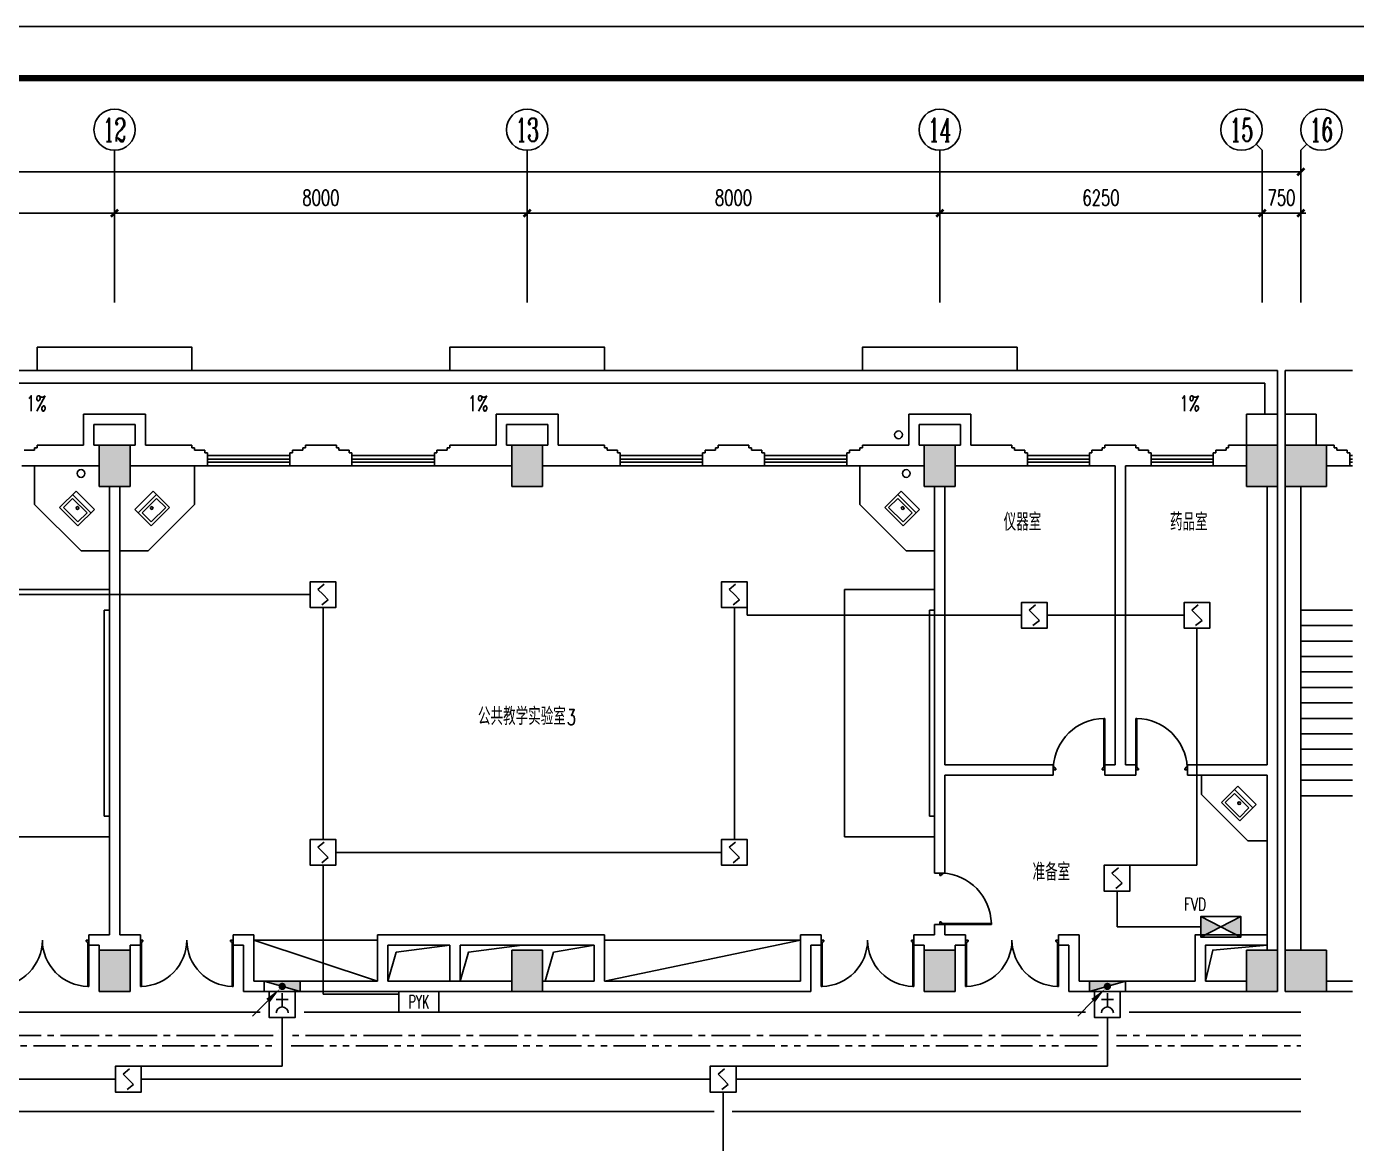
# Model space of a CAD drawing. Extents: x 190999 to 918899, y -200814 to 215286.
# Drawn here: x 259106 to 284890, y -33978 to -12314 of the extents above; entities that cross this region are included whole.
import ezdxf
from ezdxf.enums import TextEntityAlignment as Align

# ---------------------------------------------------------------- set-up
doc = ezdxf.new("R2010")
doc.units = 0
doc.header["$LTSCALE"] = 1000
doc.header["$MEASUREMENT"] = 0
doc.linetypes.add('CENTER2', pattern=[1.125, 0.75, -0.125, 0.125, -0.125])
doc.linetypes.add('PHANTOM2', pattern=[1.25, 0.625, -0.125, 0.125, -0.125, 0.125, -0.125])
doc.layers.get('Defpoints').update_dxf_attribs({"color": 1})
for name, color, linetype in [('00-EQUIP', 3, 'Continuous'), ('00-LWIRE', 4, 'Continuous'), ('00-WIRE-4', 6, 'Continuous'), ('A-墙线', 2, 'Continuous'), ('A-外包装修', 250, 'Continuous'), ('A-外窗', 145, 'Continuous'), ('A-家具', 250, 'Continuous'), ('A-门', 167, 'Continuous'), ('AXIS', 3, 'Continuous'), ('AXIS_TEXT', 7, 'Continuous'), ('COLUMN', 2, 'Continuous'), ('EQUIP_消火栓', 1, 'Continuous'), ('PUB_HATCH', 250, 'Continuous'), ('PUB_TEXT', 7, 'Continuous'), ('STAIR', 5, 'Continuous'), ('WIRE-4', 6, 'Continuous'), ('图框', 189, 'Continuous'), ('屋面排水', 4, 'Continuous'), ('房间名称', 7, 'Continuous'), ('暖通-风-说明', 3, 'Continuous'), ('洞口线', 165, 'Continuous'), ('雨水管', 151, 'Continuous'), ('雨水管口', 6, 'Continuous')]:
    doc.layers.add(name, color=color, linetype=linetype)
doc.styles.add('_COMPLEX', font='COMPLEX.shx', dxfattribs={"width": 0.5})
doc.styles.add('_TCH_AXIS', font='COMPLEX', dxfattribs={"bigfont": 'GBCBIG'})
doc.styles.add('_TCH_DIM', font='SIMPLEX', dxfattribs={"bigfont": 'GBCBIG'})
doc.styles.add('COMPLEX', font='COMPLEX')
doc.styles.add('DIM_FONT', font='SIMPLEX', dxfattribs={"width": 0.7, "bigfont": 'GBCBIG'})
doc.styles.add('HZ-ZGBZ', font='romanc.shx', dxfattribs={"width": 0.65})
doc.styles.get("Standard").update_dxf_attribs({"font": 'simhei.ttf'})
doc.styles.add('XXK', font='romans.shx', dxfattribs={"width": 0.75, "bigfont": 'hzf.shx'})
doc.styles.add('zz-1', font='arial.ttf', dxfattribs={"width": 0.8})
doc.linetypes.add('4INE', pattern='A,1,-0.15,["4",XXK,S=0.3,R=0,X=-0.1,Y=-0.1],-0.25', length=1.4)
doc.linetypes.add('BIG-DLINE', pattern='A,1,-0.15,["D",XXK,S=0.2,R=0,X=-0.1,Y=-0.09],-0.2', length=1.35)
doc.dimstyles.new('DIMN', dxfattribs={"dimtxt": 300, "dimasz": 100, "dimexe": 250, "dimexo": 300, "dimgap": 150, "dimtad": 1, "dimdec": 0, "dimzin": 0, "dimdsep": 46, "dimtxsty": 'DIM_FONT', "dimblk": 'ARCHTICK', "dimcen": 0.09, "dimclrt": 7, "dimazin": 2, "dimtfac": 1, "dimtdec": 0, "dimtix": 1, "dimtmove": 2, "dimatfit": 3, "dimfxl": 0, "dimtolj": 1, "dimtzin": 0, "dimarcsym": 0})

# ---------------------------------------------------------------- blocks, each defined once
blk = doc.blocks.new('TJAD_TK_A0')
at = {"layer": '图框'}
blk.add_line((2162, 399.3), (973, 399.3), dxfattribs=at)
at = {"layer": '图框', "const_width": 1.2}
blk.add_lwpolyline([(2152, -431.7), (2152, 389.3), (998, 389.3), (998, -431.7)], close=True, dxfattribs=at)
blk = doc.blocks.new('m1000')
at = {"layer": 'A-墙线'}
for p, q in [((0, 0), (0, 200)), ((1000, 0), (1000, 200))]:
    blk.add_line(p, q, dxfattribs=at)
at = {"layer": 'A-门'}
for p, q in [((0, 1100), (0, 100)), ((0, 1100), (20, 1100)), ((20, 1100), (20, 150)), ((0, 150), (30, 150)), ((0, 100), (50, 100)), ((30, 150), (30, 130)), ((30, 130), (50, 130)), ((50, 130), (50, 100)), ((950, 130), (950, 100)), ((970, 130), (950, 130)), ((1000, 100), (950, 100)), ((970, 150), (970, 130)), ((1000, 150), (970, 150)), ((1000, 150), (1000, 100))]:
    blk.add_line(p, q, dxfattribs=at)
blk.add_arc((0, 100), 1000, 2.866, 88.854, dxfattribs=at)
blk = doc.blocks.new('m1800')
at = {"layer": 'A-墙线'}
for p, q in [((-900, -100), (-900, 100)), ((900, -100), (900, 100))]:
    blk.add_line(p, q, dxfattribs=at)
at = {"layer": 'A-门'}
for p, q in [((-900, 900), (-900, 0)), ((-900, 900), (-880, 900)), ((-880, 900), (-880, 50)), ((880, 900), (880, 50)), ((900, 900), (880, 900)), ((900, 900), (900, 0)), ((-900, 50), (-870, 50)), ((-900, 0), (-850, 0)), ((-870, 50), (-870, 30)), ((-870, 30), (-850, 30)), ((-850, 30), (-850, 0)), ((850, 30), (850, 0)), ((870, 30), (850, 30)), ((900, 0), (850, 0)), ((870, 50), (870, 30)), ((900, 50), (870, 50))]:
    blk.add_line(p, q, dxfattribs=at)
for centre, start, end in [((-900, 0), 0, 88.7267), ((900, 0), 91.2733, 180)]:
    blk.add_arc(centre, 900, start, end, dxfattribs=at)
blk = doc.blocks.new('$TwtSys$00000434')
for p, q in [((-0.5, 0.5), (-0.5, -0.5)), ((-0.5, -0.5), (0.5, 0.5)), ((0.5, 0.5), (-0.5, 0.5)), ((0.5, -0.5), (0.5, 0.5)), ((-0.5, -0.5), (0.5, -0.5))]:
    blk.add_line(p, q)
blk.add_solid([(0.5, -0.5), (0.5, 0.5), (-0.5, -0.5)])
blk = doc.blocks.new('_ArchTick')
at = {"const_width": 0.5}
blk.add_lwpolyline([(-0.7, -0.7), (0.7, 0.7)], dxfattribs=at)
blk = doc.blocks.new('*D1360')
at = {"layer": 'AXIS', "color": 0, "lineweight": -2}
for p, q in [((252812, -17333), (252812, -15683)), ((260812, -17333), (260812, -15683)), ((252812, -15933), (260812, -15933))]:
    blk.add_line(p, q, dxfattribs=at)
at = {"layer": 'Defpoints', "color": 0}
for p in [(260812, -15933), (252812, -17633), (260812, -17633)]:
    blk.add_point(p, dxfattribs=at)
at = {"layer": 'AXIS', "color": 0, "lineweight": -2, "xscale": 100, "yscale": 100, "zscale": 100, "rotation": 180}
blk.add_blockref('_ArchTick', (252812, -15933), dxfattribs=at)
at = {"layer": 'AXIS', "color": 0, "lineweight": -2, "xscale": 100, "yscale": 100, "zscale": 100}
blk.add_blockref('_ArchTick', (260812, -15933), dxfattribs=at)
at = {"layer": 'AXIS', "color": 7, "insert": (256812, -15633), "char_height": 300, "attachment_point": 5, "style": 'DIM_FONT'}
blk.add_mtext('\\A1;8000', dxfattribs=at)
blk = doc.blocks.new('*D1361')
at = {"layer": 'AXIS', "color": 0, "lineweight": -2}
for p, q in [((260812, -17333), (260812, -15683)), ((268812, -17333), (268812, -15683)), ((260812, -15933), (268812, -15933))]:
    blk.add_line(p, q, dxfattribs=at)
at = {"layer": 'Defpoints', "color": 0}
for p in [(268812, -15933), (260812, -17633), (268812, -17633)]:
    blk.add_point(p, dxfattribs=at)
at = {"layer": 'AXIS', "color": 0, "lineweight": -2, "xscale": 100, "yscale": 100, "zscale": 100, "rotation": 180}
blk.add_blockref('_ArchTick', (260812, -15933), dxfattribs=at)
at = {"layer": 'AXIS', "color": 0, "lineweight": -2, "xscale": 100, "yscale": 100, "zscale": 100}
blk.add_blockref('_ArchTick', (268812, -15933), dxfattribs=at)
at = {"layer": 'AXIS', "color": 7, "insert": (264812, -15633), "char_height": 300, "attachment_point": 5, "style": 'DIM_FONT'}
blk.add_mtext('\\A1;8000', dxfattribs=at)
blk = doc.blocks.new('*D1362')
at = {"layer": 'AXIS', "color": 0, "lineweight": -2}
for p, q in [((268812, -17333), (268812, -15683)), ((276812, -17333), (276812, -15683)), ((268812, -15933), (276812, -15933))]:
    blk.add_line(p, q, dxfattribs=at)
at = {"layer": 'Defpoints', "color": 0}
for p in [(276812, -15933), (268812, -17633), (276812, -17633)]:
    blk.add_point(p, dxfattribs=at)
at = {"layer": 'AXIS', "color": 0, "lineweight": -2, "xscale": 100, "yscale": 100, "zscale": 100, "rotation": 180}
blk.add_blockref('_ArchTick', (268812, -15933), dxfattribs=at)
at = {"layer": 'AXIS', "color": 0, "lineweight": -2, "xscale": 100, "yscale": 100, "zscale": 100}
blk.add_blockref('_ArchTick', (276812, -15933), dxfattribs=at)
at = {"layer": 'AXIS', "color": 7, "insert": (272812, -15633), "char_height": 300, "attachment_point": 5, "style": 'DIM_FONT'}
blk.add_mtext('\\A1;8000', dxfattribs=at)
blk = doc.blocks.new('*D1363')
at = {"layer": 'AXIS', "color": 0, "lineweight": -2}
for p, q in [((276812, -17333), (276812, -15683)), ((283062, -17333), (283062, -15683)), ((276812, -15933), (283062, -15933))]:
    blk.add_line(p, q, dxfattribs=at)
at = {"layer": 'Defpoints', "color": 0}
for p in [(283062, -15933), (276812, -17633), (283062, -17633)]:
    blk.add_point(p, dxfattribs=at)
at = {"layer": 'AXIS', "color": 0, "lineweight": -2, "xscale": 100, "yscale": 100, "zscale": 100, "rotation": 180}
blk.add_blockref('_ArchTick', (276812, -15933), dxfattribs=at)
at = {"layer": 'AXIS', "color": 0, "lineweight": -2, "xscale": 100, "yscale": 100, "zscale": 100}
blk.add_blockref('_ArchTick', (283062, -15933), dxfattribs=at)
at = {"layer": 'AXIS', "color": 7, "insert": (279937, -15633), "char_height": 300, "attachment_point": 5, "style": 'DIM_FONT'}
blk.add_mtext('\\A1;6250', dxfattribs=at)
blk = doc.blocks.new('*D1364')
at = {"layer": 'AXIS', "color": 0, "lineweight": -2}
for p, q in [((283062, -17333), (283062, -15683)), ((283812, -17333), (283812, -15683)), ((283062, -15933), (282962, -15933)), ((283062, -15933), (283812, -15933)), ((283812, -15933), (283912, -15933))]:
    blk.add_line(p, q, dxfattribs=at)
at = {"layer": 'Defpoints', "color": 0}
for p in [(283812, -15933), (283062, -17633), (283812, -17633)]:
    blk.add_point(p, dxfattribs=at)
at = {"layer": 'AXIS', "color": 0, "lineweight": -2, "xscale": 100, "yscale": 100, "zscale": 100}
blk.add_blockref('_ArchTick', (283062, -15933), dxfattribs=at)
at = {"layer": 'AXIS', "color": 0, "lineweight": -2, "xscale": 100, "yscale": 100, "zscale": 100, "rotation": 180}
blk.add_blockref('_ArchTick', (283812, -15933), dxfattribs=at)
at = {"layer": 'AXIS', "color": 7, "insert": (283437, -15633), "char_height": 300, "attachment_point": 5, "style": 'DIM_FONT'}
blk.add_mtext('\\A1;750', dxfattribs=at)
blk = doc.blocks.new('*D1365')
at = {"layer": 'AXIS', "color": 0, "lineweight": -2}
for p, q in [((210512, -17333), (210512, -14883)), ((283812, -17333), (283812, -14883)), ((210512, -15133), (283812, -15133))]:
    blk.add_line(p, q, dxfattribs=at)
at = {"layer": 'Defpoints', "color": 0}
for p in [(283812, -15133), (210512, -17633), (283812, -17633)]:
    blk.add_point(p, dxfattribs=at)
at = {"layer": 'AXIS', "color": 0, "lineweight": -2, "xscale": 100, "yscale": 100, "zscale": 100, "rotation": 180}
blk.add_blockref('_ArchTick', (210512, -15133), dxfattribs=at)
at = {"layer": 'AXIS', "color": 0, "lineweight": -2, "xscale": 100, "yscale": 100, "zscale": 100}
blk.add_blockref('_ArchTick', (283812, -15133), dxfattribs=at)
at = {"layer": 'AXIS', "color": 7, "insert": (247162, -14833), "char_height": 300, "attachment_point": 5, "style": 'DIM_FONT'}
blk.add_mtext('\\A1;73300', dxfattribs=at)
blk = doc.blocks.new('_AXISO')
blk.add_circle((0, 0), 0.5)
at = {"layer": 'AXIS_TEXT', "style": 'COMPLEX', "width": 1.041667}
blk.add_attdef('A', text='', height=0.56, dxfattribs=at).set_placement((-0.25, -0.28), (0.25, -0.28), align=Align.FIT)
blk = doc.blocks.new('$plan$00001609')
at = {"linetype": 'Continuous'}
for p, q in [((0, -251), (0, 251)), ((0, 251), (450, 251)), ((93, -251), (93, 251)), ((146, -199), (146, 199)), ((146, 199), (397, 199)), ((397, 199), (397, -199)), ((450, 251), (450, -251)), ((0, -251), (450, -251)), ((146, -199), (397, -199))]:
    blk.add_line(p, q, dxfattribs=at)
blk.add_line((238, 2), (238, 0))
blk.add_arc((212, 0), 26, 4.716, 0, dxfattribs=at)
at = {"style": 'zz-1'}
for tag in ['YSIZE', 'XSIZE']:
    blk.add_attdef(tag, (0, 0), '', height=0.5, dxfattribs=at)
blk = doc.blocks.new('_LINKPT1')
at = {"color": 0}
blk.add_line((0, 0), (0, 0), dxfattribs=at)
blk = doc.blocks.new('J62IR8YJ')
for p, q in [((-0.5, 1), (0.5, 1)), ((-0.5, 0), (-0.5, 1)), ((0, 0.598), (0, 0.06)), ((0.5, 1), (0.5, 0)), ((0.5, 0), (-0.5, 0)), ((-0.231, 0.312), (0.231, 0.312))]:
    blk.add_line(p, q)
at = {"const_width": 0.04, "flags": 128}
blk.add_lwpolyline([(-0.5, 0), (-0.5, 1), (0.5, 1), (0.5, 0)], close=True, dxfattribs=at)
blk.add_arc((0, 0.829), 0.231, 180, 0)
at = {"xscale": 0.002, "yscale": 0.00200000000000955, "zscale": 0.002}
for p in [(0, 1), (-0.5, 0.5), (0, 0), (0.5, 0.5)]:
    blk.add_blockref('_LINKPT1', p, dxfattribs=at)
at = {"flags": 9}
blk.add_attdef('A', (0, 0), '', height=0.00002, dxfattribs=at)
blk = doc.blocks.new('3S1KCGW2')
for p, q in [((0.5, 0.5), (-0.5, 0.5)), ((-0.5, 0.5), (-0.5, -0.5)), ((-0.2, 0.2), (0.05, 0.4)), ((0, 0), (-0.2, 0.2)), ((0, 0), (0.2, -0.2)), ((0.5, -0.5), (0.5, 0.5)), ((-0.5, -0.5), (0.5, -0.5)), ((0.2, -0.2), (-0.05, -0.4))]:
    blk.add_line(p, q)
at = {"const_width": 0.04, "flags": 128}
blk.add_lwpolyline([(-0.5, -0.5), (-0.5, 0.5), (0.5, 0.5), (0.5, -0.5)], close=True, dxfattribs=at)
at = {"xscale": 0.002, "yscale": 0.002, "zscale": 0.002}
for p in [(-0.5, 0), (0, 0.5), (0.5, 0), (0, -0.5)]:
    blk.add_blockref('_LINKPT1', p, dxfattribs=at)
at = {"flags": 9}
blk.add_attdef('A', (0, 0), '', height=0.00002, dxfattribs=at)
blk = doc.blocks.new('6H2KALM6')
for p, q in [((-0.78, 0.4), (0.78, -0.4)), ((0.78, 0.4), (-0.78, -0.4)), ((0.78, 0.4), (-0.78, 0.4)), ((-0.78, 0.4), (-0.78, -0.4)), ((0.78, -0.4), (0.78, 0.4)), ((-0.78, -0.4), (0.78, -0.4))]:
    blk.add_line(p, q)
at = {"const_width": 0.04}
blk.add_lwpolyline([(-0.78, 0.4), (-0.78, -0.4), (0.78, -0.4), (0.78, 0.4)], close=True, dxfattribs=at)
for points in [[(-0.78, 0.4), (0, 0), (-0.78, -0.4)], [(0.78, 0.4), (0, 0), (0.78, -0.4)]]:
    blk.add_solid(points)
at = {"xscale": 0.002, "yscale": 0.002, "zscale": 0.002}
for p in [(-0.78, 0), (0, 0.4), (0.78, 0), (0, -0.4)]:
    blk.add_blockref('_LINKPT1', p, dxfattribs=at)
at = {"flags": 9}
blk.add_attdef('A', (0, 0), '', height=0.00002, dxfattribs=at)
blk = doc.blocks.new('6A2DRK5Q')
for p, q in [((0.78, 0.4), (-0.78, 0.4)), ((-0.78, 0.4), (-0.78, -0.4)), ((0.78, -0.4), (0.78, 0.4)), ((-0.78, -0.4), (0.78, -0.4))]:
    blk.add_line(p, q)
at = {"xscale": 0.002, "yscale": 0.002, "zscale": 0.002}
for p in [(-0.78, 0), (0, 0.4), (0.78, 0), (0, -0.4)]:
    blk.add_blockref('_LINKPT1', p, dxfattribs=at)
at = {"style": '_COMPLEX', "width": 0.6, "flags": 8}
blk.add_attdef('$TEXT$', text='', height=0.52, dxfattribs=at).set_placement((0, 0), align=Align.MIDDLE_CENTER)
at = {"flags": 9}
blk.add_attdef('A', (0, 0), '', height=0.00002, dxfattribs=at)
blk = doc.blocks.new('_WRLD10L')
for p, q in [((1.15, 1.15), (0.55, 0.55)), ((0.104, 0.104), (0.104, 0.104)), ((-0.104, -0.104), (-0.104, -0.104))]:
    blk.add_line(p, q)
at = {"const_width": 0.142}
blk.add_lwpolyline([(-0.071, 0, 1), (0.071, 0, 1)], format="xyb", close=True, dxfattribs=at)
blk.add_solid([(0.62, 0.48), (0.48, 0.62), (0.1, 0.1)])
at = {"width": 0.8, "flags": 9}
blk.add_attdef('A', (0, 0), '', height=0.00002, dxfattribs=at)

msp = doc.modelspace()

# ---------------------------------------------------------------- hatches: boundary and pattern name
at = {"layer": 'PUB_HATCH'}
for points in [[(261111.6, -20432.6), (260511.6, -20432.6), (260511.6, -21232.6), (261111.6, -21232.6)], [(269111.6, -20432.6), (268511.6, -20432.6), (268511.6, -21232.6), (269111.6, -21232.6)], [(277111.6, -20432.6), (276511.6, -20432.6), (276511.6, -21232.6), (277111.6, -21232.6)], [(283361.6, -20432.6), (282761.6, -20432.6), (282761.6, -21232.6), (283361.6, -21232.6)], [(284311.6, -20432.6), (283511.6, -20432.6), (283511.6, -21232.6), (284311.6, -21232.6)], [(261111.6, -30232.6), (260511.6, -30232.6), (260511.6, -31032.6), (261111.6, -31032.6)], [(269111.6, -30232.6), (268511.6, -30232.6), (268511.6, -31032.6), (269111.6, -31032.6)], [(277111.6, -30232.6), (276511.6, -30232.6), (276511.6, -31032.6), (277111.6, -31032.6)], [(283361.6, -30232.6), (282761.6, -30232.6), (282761.6, -31032.6), (283361.6, -31032.6)], [(284311.6, -30232.6), (283511.6, -30232.6), (283511.6, -31032.6), (284311.6, -31032.6)]]:
    msp.add_hatch(color=256, dxfattribs=at).paths.add_polyline_path(points)

# ---------------------------------------------------------------- linework, layer by layer
at = {"layer": '00-WIRE-4'}
for p, q in [((264603.5, -23332.6), (257066.5, -23332.6)), ((264853.5, -28082.6), (264853.5, -23582.6)), ((272828.3, -28082.6), (272828.3, -23582.6)), ((273078.3, -23582.6), (273078.3, -23732.6)), ((273078.3, -23732.6), (278393.9, -23732.6)), ((281547.2, -23732.6), (278893.9, -23732.6)), ((281797.2, -28582.6), (281797.2, -23982.6)), ((272578.3, -28332.6), (265103.5, -28332.6)), ((264853.5, -31082.6), (264853.5, -28582.6)), ((280499.1, -28582.6), (281797.2, -28582.6)), ((280249.1, -29776.7), (280249.1, -29082.6)), ((280249.1, -29776.7), (281871.6, -29776.7)), ((264061.9, -32482.6), (264061.9, -31532.6)), ((280061.6, -32482.6), (280061.6, -31532.6)), ((261328.3, -32482.6), (264061.9, -32482.6)), ((272861.6, -32482.6), (280061.6, -32482.6)), ((249795, -32732.6), (260828.3, -32732.6)), ((261328.3, -32732.6), (272361.6, -32732.6)), ((272861.6, -32732.6), (283811.6, -32732.6)), ((272611.6, -36882.6), (272611.6, -32982.6))]:
    msp.add_line(p, q, dxfattribs=at)
at = {"layer": '00-WIRE-4', "linetype": '4INE'}
for p, q in [((253236.6, -31432.6), (263636.9, -31432.6)), ((264486.9, -31432.6), (266321.6, -31432.6)), ((267101.6, -31432.6), (279636.6, -31432.6)), ((280486.6, -31432.6), (283811.6, -31432.6))]:
    msp.add_line(p, q, dxfattribs=at)
at = {"layer": '00-WIRE-4', "linetype": 'CENTER2'}
for p, q in [((263886.9, -31882.6), (253061.6, -31882.6)), ((279886.6, -31882.6), (264236.9, -31882.6)), ((283811.6, -31882.6), (280236.6, -31882.6))]:
    msp.add_line(p, q, dxfattribs=at)
at = {"layer": '00-WIRE-4', "linetype": 'PHANTOM2'}
for p, q in [((252986.6, -32082.6), (263886.9, -32082.6)), ((264236.9, -32082.6), (279886.6, -32082.6)), ((280236.6, -32082.6), (283811.6, -32082.6))]:
    msp.add_line(p, q, dxfattribs=at)
at = {"layer": '00-WIRE-4', "linetype": 'BIG-DLINE'}
for p, q in [((224236.6, -33361.2), (272436.6, -33361.2)), ((272786.6, -33361.2), (283811.6, -33361.2))]:
    msp.add_line(p, q, dxfattribs=at)
at = {"layer": 'A-墙线'}
for p, q in [((260211.6, -19832.6), (261411.6, -19832.6)), ((260211.6, -20432.6), (260211.6, -19832.6)), ((261411.6, -20432.6), (261411.6, -19832.6)), ((268211.6, -19832.6), (269411.6, -19832.6)), ((268211.6, -20432.6), (268211.6, -19832.6)), ((269411.6, -20432.6), (269411.6, -19832.6)), ((276211.6, -19832.6), (277411.6, -19832.6)), ((276211.6, -20432.6), (276211.6, -19832.6)), ((277411.6, -20432.6), (277411.6, -19832.6)), ((283361.6, -19832.6), (282761.6, -19832.6)), ((282761.6, -20432.6), (282761.6, -19832.6)), ((283361.6, -19832.6), (283361.6, -20432.6)), ((284111.6, -19832.6), (283511.6, -19832.6)), ((283511.6, -20432.6), (283511.6, -19832.6)), ((284111.6, -19832.6), (284111.6, -20432.6)), ((260411.6, -20032.6), (261211.6, -20032.6)), ((260411.6, -20432.6), (260411.6, -20032.6)), ((261211.6, -20432.6), (261211.6, -20032.6)), ((268411.6, -20032.6), (269211.6, -20032.6)), ((268411.6, -20432.6), (268411.6, -20032.6)), ((269211.6, -20432.6), (269211.6, -20032.6)), ((276411.6, -20032.6), (277211.6, -20032.6)), ((276411.6, -20432.6), (276411.6, -20032.6)), ((277211.6, -20432.6), (277211.6, -20032.6)), ((259261.6, -20532.6), (259061.6, -20532.6)), ((259261.6, -20482.6), (259261.6, -20532.6)), ((259311.6, -20482.6), (259261.6, -20482.6)), ((259311.6, -20432.6), (260211.6, -20432.6)), ((259311.6, -20432.6), (259311.6, -20482.6)), ((260411.6, -20432.6), (260511.6, -20432.6)), ((261211.6, -20432.6), (261111.6, -20432.6)), ((262311.6, -20432.6), (261411.6, -20432.6)), ((262311.6, -20432.6), (262311.6, -20482.6)), ((262311.6, -20482.6), (262361.6, -20482.6)), ((262361.6, -20482.6), (262361.6, -20532.6)), ((262361.6, -20532.6), (262561.6, -20532.6)), ((262561.6, -20532.6), (262561.6, -20582.6)), ((262561.6, -20582.6), (262611.6, -20582.6)), ((262611.6, -20582.6), (262611.6, -20832.6)), ((264261.6, -20582.6), (264211.6, -20582.6)), ((264211.6, -20582.6), (264211.6, -20832.6)), ((264261.6, -20532.6), (264261.6, -20582.6)), ((264461.6, -20532.6), (264261.6, -20532.6)), ((264461.6, -20482.6), (264461.6, -20532.6)), ((264511.6, -20482.6), (264461.6, -20482.6)), ((265111.6, -20432.6), (264511.6, -20432.6)), ((264511.6, -20432.6), (264511.6, -20482.6)), ((265111.6, -20432.6), (265111.6, -20482.6)), ((265111.6, -20482.6), (265161.6, -20482.6)), ((265161.6, -20482.6), (265161.6, -20532.6)), ((265161.6, -20532.6), (265361.6, -20532.6)), ((265361.6, -20532.6), (265361.6, -20582.6)), ((265361.6, -20582.6), (265411.6, -20582.6)), ((265411.6, -20582.6), (265411.6, -20832.6)), ((267061.6, -20582.6), (267011.6, -20582.6)), ((267011.6, -20582.6), (267011.6, -20832.6)), ((267061.6, -20532.6), (267061.6, -20582.6)), ((267261.6, -20532.6), (267061.6, -20532.6)), ((267261.6, -20482.6), (267261.6, -20532.6)), ((267311.6, -20482.6), (267261.6, -20482.6)), ((268211.6, -20432.6), (267311.6, -20432.6)), ((267311.6, -20432.6), (267311.6, -20482.6)), ((268511.6, -20432.6), (268411.6, -20432.6)), ((269111.6, -20432.6), (269211.6, -20432.6)), ((269411.6, -20432.6), (270311.6, -20432.6)), ((270311.6, -20432.6), (270311.6, -20482.6)), ((270311.6, -20482.6), (270361.6, -20482.6)), ((270361.6, -20482.6), (270361.6, -20532.6)), ((270361.6, -20532.6), (270561.6, -20532.6)), ((270561.6, -20532.6), (270561.6, -20582.6)), ((270561.6, -20582.6), (270611.6, -20582.6)), ((270611.6, -20582.6), (270611.6, -20832.6)), ((272261.6, -20582.6), (272211.6, -20582.6)), ((272211.6, -20582.6), (272211.6, -20832.6)), ((272261.6, -20532.6), (272261.6, -20582.6)), ((272461.6, -20532.6), (272261.6, -20532.6)), ((272461.6, -20482.6), (272461.6, -20532.6)), ((272511.6, -20482.6), (272461.6, -20482.6)), ((272511.6, -20432.6), (273111.6, -20432.6)), ((272511.6, -20432.6), (272511.6, -20482.6)), ((273111.6, -20432.6), (273111.6, -20482.6)), ((273111.6, -20482.6), (273161.6, -20482.6)), ((273161.6, -20482.6), (273161.6, -20532.6)), ((273161.6, -20532.6), (273361.6, -20532.6)), ((273361.6, -20532.6), (273361.6, -20582.6)), ((273361.6, -20582.6), (273411.6, -20582.6)), ((273411.6, -20582.6), (273411.6, -20832.6)), ((275061.6, -20582.6), (275011.6, -20582.6)), ((275011.6, -20582.6), (275011.6, -20832.6)), ((275061.6, -20532.6), (275061.6, -20582.6)), ((275261.6, -20532.6), (275061.6, -20532.6)), ((275261.6, -20482.6), (275261.6, -20532.6)), ((275311.6, -20482.6), (275261.6, -20482.6)), ((275311.6, -20432.6), (276211.6, -20432.6)), ((275311.6, -20432.6), (275311.6, -20482.6)), ((276411.6, -20432.6), (276511.6, -20432.6)), ((277111.6, -20432.6), (277211.6, -20432.6)), ((277411.6, -20432.6), (278211.6, -20432.6)), ((278211.6, -20432.6), (278211.6, -20482.6)), ((278211.6, -20482.6), (278261.6, -20482.6)), ((278261.6, -20482.6), (278261.6, -20532.6)), ((278261.6, -20532.6), (278461.6, -20532.6)), ((278461.6, -20532.6), (278461.6, -20582.6)), ((278461.6, -20582.6), (278511.6, -20582.6)), ((278511.6, -20582.6), (278511.6, -20832.6)), ((279761.6, -20582.6), (279711.6, -20582.6)), ((279711.6, -20582.6), (279711.6, -20832.6)), ((279761.6, -20532.6), (279761.6, -20582.6)), ((279961.6, -20532.6), (279761.6, -20532.6)), ((279961.6, -20482.6), (279961.6, -20532.6)), ((280011.6, -20482.6), (279961.6, -20482.6)), ((280011.6, -20432.6), (280611.6, -20432.6)), ((280011.6, -20432.6), (280011.6, -20482.6)), ((280611.6, -20432.6), (280611.6, -20482.6)), ((280611.6, -20482.6), (280661.6, -20482.6)), ((280661.6, -20482.6), (280661.6, -20532.6)), ((280661.6, -20532.6), (280861.6, -20532.6)), ((280861.6, -20532.6), (280861.6, -20582.6)), ((280861.6, -20582.6), (280911.6, -20582.6)), ((280911.6, -20582.6), (280911.6, -20832.6)), ((282161.6, -20582.6), (282111.6, -20582.6)), ((282111.6, -20582.6), (282111.6, -20832.6)), ((282161.6, -20532.6), (282161.6, -20582.6)), ((282361.6, -20532.6), (282161.6, -20532.6)), ((282361.6, -20482.6), (282361.6, -20532.6)), ((282411.6, -20482.6), (282361.6, -20482.6)), ((282411.6, -20432.6), (282761.6, -20432.6)), ((282411.6, -20432.6), (282411.6, -20482.6)), ((284461.6, -20432.6), (284311.6, -20432.6)), ((284461.6, -20432.6), (284461.6, -20482.6)), ((284461.6, -20482.6), (284511.6, -20482.6)), ((284511.6, -20482.6), (284511.6, -20532.6)), ((284511.6, -20532.6), (284711.6, -20532.6)), ((284711.6, -20532.6), (284711.6, -20582.6)), ((284711.6, -20582.6), (284761.6, -20582.6)), ((284761.6, -20582.6), (284761.6, -20832.6)), ((259011.6, -20832.6), (260511.6, -20832.6)), ((262611.6, -20832.6), (261111.6, -20832.6)), ((265411.6, -20832.6), (264211.6, -20832.6)), ((268511.6, -20832.6), (267011.6, -20832.6)), ((269111.6, -20832.6), (270611.6, -20832.6)), ((272211.6, -20832.6), (273411.6, -20832.6)), ((275011.6, -20832.6), (276511.6, -20832.6)), ((277111.6, -20832.6), (278511.6, -20832.6)), ((279711.6, -20832.6), (280211.6, -20832.6)), ((280211.6, -20832.6), (280211.6, -26632.6)), ((280411.6, -20832.6), (280411.6, -26632.6)), ((280411.6, -20832.6), (280911.6, -20832.6)), ((282111.6, -20832.6), (282761.6, -20832.6)), ((284761.6, -20832.6), (284311.6, -20832.6)), ((260711.6, -29932.6), (260711.6, -21232.6)), ((260911.6, -29932.6), (260911.6, -21232.6)), ((276711.6, -28732.6), (276711.6, -21232.6)), ((276911.6, -26632.6), (276911.6, -21232.6)), ((283161.6, -26632.6), (283161.6, -21232.6)), ((283361.6, -30232.6), (283361.6, -21232.6)), ((283511.6, -30232.6), (283511.6, -21232.6)), ((283811.6, -30232.6), (283811.6, -21232.6)), ((279011.6, -26632.6), (276911.6, -26632.6)), ((280211.6, -26632.6), (280011.6, -26632.6)), ((280611.6, -26632.6), (280411.6, -26632.6)), ((283161.6, -26632.6), (281611.6, -26632.6)), ((276911.6, -28732.6), (276911.6, -26832.6)), ((279011.6, -26832.6), (276911.6, -26832.6)), ((280611.6, -26832.6), (280011.6, -26832.6)), ((283161.6, -26832.6), (281611.6, -26832.6)), ((283161.6, -30232.6), (283161.6, -26832.6)), ((276711.6, -29932.6), (276711.6, -29732.6)), ((276911.6, -29932.6), (276911.6, -29732.6)), ((260311.6, -29932.6), (260711.6, -29932.6)), ((260511.6, -30132.6), (260311.6, -30132.6)), ((260511.6, -30232.6), (260511.6, -30132.6)), ((261311.6, -29932.6), (260911.6, -29932.6)), ((261111.6, -30132.6), (261311.6, -30132.6)), ((261111.6, -30232.6), (261111.6, -30132.6)), ((263111.6, -29932.6), (263511.6, -29932.6)), ((263111.6, -30132.6), (263311.6, -30132.6)), ((263311.6, -30132.6), (263311.6, -31032.6)), ((263511.6, -29932.6), (263511.6, -30832.6)), ((270311.6, -29932.6), (265911.6, -29932.6)), ((265911.6, -29932.6), (265911.6, -30832.6)), ((267311.6, -30132.6), (266111.6, -30132.6)), ((266111.6, -30832.6), (266111.6, -30132.6)), ((267311.6, -30132.6), (267311.6, -30832.6)), ((270111.6, -30132.6), (267511.6, -30132.6)), ((267511.6, -30832.6), (267511.6, -30132.6)), ((270111.6, -30832.6), (270111.6, -30132.6)), ((270311.6, -29932.6), (270311.6, -30832.6)), ((274511.6, -29932.6), (274111.6, -29932.6)), ((274111.6, -29932.6), (274111.6, -30832.6)), ((274511.6, -30132.6), (274311.6, -30132.6)), ((274311.6, -30132.6), (274311.6, -31032.6)), ((276311.6, -29932.6), (276711.6, -29932.6)), ((276511.6, -30132.6), (276311.6, -30132.6)), ((276511.6, -30232.6), (276511.6, -30132.6)), ((276911.6, -29932.6), (277311.6, -29932.6)), ((277111.6, -30132.6), (277311.6, -30132.6)), ((277111.6, -30232.6), (277111.6, -30132.6)), ((279111.6, -29932.6), (279511.6, -29932.6)), ((279111.6, -30132.6), (279311.6, -30132.6)), ((279311.6, -30132.6), (279311.6, -31032.6)), ((279511.6, -29932.6), (279511.6, -30832.6)), ((265911.6, -30832.6), (263511.6, -30832.6)), ((268511.6, -30832.6), (266111.6, -30832.6)), ((269111.6, -30832.6), (270111.6, -30832.6)), ((270311.6, -30832.6), (274111.6, -30832.6)), ((281761.6, -30832.6), (279511.6, -30832.6)), ((282761.6, -30832.6), (281961.6, -30832.6)), ((284811.6, -30832.6), (284311.6, -30832.6)), ((268511.6, -31032.6), (263311.6, -31032.6)), ((269111.6, -31032.6), (274311.6, -31032.6)), ((282761.6, -31032.6), (279311.6, -31032.6)), ((284811.6, -31032.6), (284311.6, -31032.6))]:
    msp.add_line(p, q, dxfattribs=at)
for points in [[(283161.6, -29932.6), (281761.6, -29932.6), (281761.6, -30832.6)], [(282661.6, -30132.6), (281961.6, -30132.6), (281961.6, -30832.6)], [(283161.6, -30132.6), (281961.6, -30132.6), (281961.6, -30832.6)]]:
    msp.add_lwpolyline(points, dxfattribs=at)
at = {"layer": 'A-外包装修'}
for p, q in [((218711.6, -18982.5), (283361.6, -18982.5)), ((283361.6, -19832.6), (283361.6, -18982.5)), ((283511.6, -18982.5), (284811.6, -18982.5)), ((283511.6, -19832.6), (283511.6, -18982.5)), ((218961.6, -19232.5), (283111.6, -19232.5)), ((283111.6, -19832.6), (283111.6, -19232.5))]:
    msp.add_line(p, q, dxfattribs=at)
for points in [[(262312, -18982.5), (262312, -18532.3), (259311.3, -18532.3), (259311.3, -18982.5)], [(270312, -18982.5), (270312, -18532.3), (267311.3, -18532.3), (267311.3, -18982.5)], [(278312, -18982.5), (278312, -18532.3), (275311.3, -18532.3), (275311.3, -18982.5)]]:
    msp.add_lwpolyline(points, dxfattribs=at)
at = {"layer": 'A-外窗'}
for p, q in [((262611.6, -20632.6), (264211.6, -20632.6)), ((262611.6, -20702.6), (264211.6, -20702.6)), ((262611.6, -20762.6), (264211.6, -20762.6)), ((262611.6, -20832.6), (264211.6, -20832.6)), ((267011.6, -20632.6), (265411.6, -20632.6)), ((267011.6, -20702.6), (265411.6, -20702.6)), ((267011.6, -20762.6), (265411.6, -20762.6)), ((267011.6, -20832.6), (265411.6, -20832.6)), ((270611.6, -20632.6), (272211.6, -20632.6)), ((270611.6, -20702.6), (272211.6, -20702.6)), ((270611.6, -20762.6), (272211.6, -20762.6)), ((270611.6, -20832.6), (272211.6, -20832.6)), ((275011.6, -20632.6), (273411.6, -20632.6)), ((275011.6, -20702.6), (273411.6, -20702.6)), ((275011.6, -20762.6), (273411.6, -20762.6)), ((275011.6, -20832.6), (273411.6, -20832.6)), ((278511.6, -20632.6), (279711.6, -20632.6)), ((278511.6, -20702.6), (279711.6, -20702.6)), ((278511.6, -20762.6), (279711.6, -20762.6)), ((278511.6, -20832.6), (279711.6, -20832.6)), ((282111.6, -20632.6), (280911.6, -20632.6)), ((282111.6, -20702.6), (280911.6, -20702.6)), ((282111.6, -20762.6), (280911.6, -20762.6)), ((282111.6, -20832.6), (280911.6, -20832.6)), ((284811.6, -20632.6), (284761.6, -20632.6)), ((284811.6, -20702.6), (284761.6, -20702.6)), ((284811.6, -20762.6), (284761.6, -20762.6)), ((284811.6, -20832.6), (284761.6, -20832.6))]:
    msp.add_line(p, q, dxfattribs=at)
at = {"layer": 'A-家具'}
for p, q in [((259261.6, -21582.6), (259261.6, -20832.6)), ((262361.6, -21582.6), (262361.6, -20832.6)), ((275261.6, -21582.6), (275261.6, -20832.6)), ((259261.6, -21582.6), (260161.6, -22482.6)), ((262361.6, -21582.6), (261461.6, -22482.6)), ((275261.6, -21582.6), (276161.6, -22482.6)), ((260161.6, -22482.6), (260711.6, -22482.6)), ((261461.6, -22482.6), (260911.6, -22482.6)), ((276161.6, -22482.6), (276711.6, -22482.6)), ((260711.6, -23232.6), (258961.6, -23232.6)), ((274961.6, -28032.6), (274961.6, -23232.6)), ((276711.6, -23232.6), (274961.6, -23232.6)), ((260611.6, -27632.6), (260611.6, -23632.6)), ((260711.6, -23632.6), (260611.6, -23632.6)), ((276611.6, -27632.6), (276611.6, -23632.6)), ((276711.6, -23632.6), (276611.6, -23632.6)), ((281886.6, -27207.6), (281886.6, -26832.6)), ((281886.6, -27207.6), (282786.6, -28107.6)), ((260711.6, -27632.6), (260611.6, -27632.6)), ((276711.6, -27632.6), (276611.6, -27632.6)), ((260711.6, -28032.6), (258961.6, -28032.6)), ((276711.6, -28032.6), (274961.6, -28032.6)), ((282786.6, -28107.6), (283161.6, -28107.6)), ((265911.6, -30032.6), (263511.6, -30032.6)), ((263511.6, -30032.6), (265911.6, -30832.6)), ((270311.6, -30032.6), (274111.6, -30032.6)), ((270311.6, -30832.6), (274111.6, -30032.6))]:
    msp.add_line(p, q, dxfattribs=at)
at = {"layer": 'AXIS'}
for p, q in [((282944.5, -14596.4), (283061.6, -14713.5)), ((283928.8, -14596.4), (283811.6, -14713.5)), ((260811.6, -17662.6), (260811.6, -14713.5)), ((268811.6, -17662.6), (268811.6, -14713.5)), ((276811.6, -17662.6), (276811.6, -14713.5)), ((283061.6, -17662.6), (283061.6, -14713.5)), ((283811.6, -17662.6), (283811.6, -14713.5))]:
    msp.add_line(p, q, dxfattribs=at)
at = {"layer": 'COLUMN'}
for p, q in [((261111.6, -20432.6), (260511.6, -20432.6)), ((260511.6, -20432.6), (260511.6, -21232.6)), ((261111.6, -21232.6), (261111.6, -20432.6)), ((269111.6, -20432.6), (268511.6, -20432.6)), ((268511.6, -20432.6), (268511.6, -21232.6)), ((269111.6, -21232.6), (269111.6, -20432.6)), ((277111.6, -20432.6), (276511.6, -20432.6)), ((276511.6, -20432.6), (276511.6, -21232.6)), ((277111.6, -21232.6), (277111.6, -20432.6)), ((283361.6, -20432.6), (282761.6, -20432.6)), ((282761.6, -20432.6), (282761.6, -21232.6)), ((283361.6, -21232.6), (283361.6, -20432.6)), ((284311.6, -20432.6), (283511.6, -20432.6)), ((283511.6, -20432.6), (283511.6, -21232.6)), ((284311.6, -21232.6), (284311.6, -20432.6)), ((260511.6, -21232.6), (261111.6, -21232.6)), ((268511.6, -21232.6), (269111.6, -21232.6)), ((276511.6, -21232.6), (277111.6, -21232.6)), ((282761.6, -21232.6), (283361.6, -21232.6)), ((283511.6, -21232.6), (284311.6, -21232.6)), ((261111.6, -30232.6), (260511.6, -30232.6)), ((260511.6, -30232.6), (260511.6, -31032.6)), ((261111.6, -31032.6), (261111.6, -30232.6)), ((269111.6, -30232.6), (268511.6, -30232.6)), ((268511.6, -30232.6), (268511.6, -31032.6)), ((269111.6, -31032.6), (269111.6, -30232.6)), ((277111.6, -30232.6), (276511.6, -30232.6)), ((276511.6, -30232.6), (276511.6, -31032.6)), ((277111.6, -31032.6), (277111.6, -30232.6)), ((283361.6, -30232.6), (282761.6, -30232.6)), ((282761.6, -30232.6), (282761.6, -31032.6)), ((283361.6, -31032.6), (283361.6, -30232.6)), ((284311.6, -30232.6), (283511.6, -30232.6)), ((283511.6, -30232.6), (283511.6, -31032.6)), ((284311.6, -31032.6), (284311.6, -30232.6)), ((260511.6, -31032.6), (261111.6, -31032.6)), ((268511.6, -31032.6), (269111.6, -31032.6)), ((276511.6, -31032.6), (277111.6, -31032.6)), ((282761.6, -31032.6), (283361.6, -31032.6)), ((283511.6, -31032.6), (284311.6, -31032.6))]:
    msp.add_line(p, q, dxfattribs=at)
at = {"layer": 'STAIR'}
for p, q in [((283811.6, -23632.6), (283811.6, -27232.6)), ((284811.6, -23632.6), (283811.6, -23632.6)), ((284811.6, -23932.6), (283811.6, -23932.6)), ((284811.6, -24232.6), (283811.6, -24232.6)), ((284811.6, -24532.6), (283811.6, -24532.6)), ((284811.6, -24832.6), (283811.6, -24832.6)), ((284811.6, -25132.6), (283811.6, -25132.6)), ((284811.6, -25432.6), (283811.6, -25432.6)), ((284811.6, -25732.6), (283811.6, -25732.6)), ((284811.6, -26032.6), (283811.6, -26032.6)), ((284811.6, -26332.6), (283811.6, -26332.6)), ((284811.6, -26632.6), (283811.6, -26632.6)), ((284811.6, -26932.6), (283811.6, -26932.6)), ((284811.6, -27232.6), (283811.6, -27232.6))]:
    msp.add_line(p, q, dxfattribs=at)
at = {"layer": 'WIRE-4'}
msp.add_line((266321.6, -31082.6), (264853.5, -31082.6), dxfattribs=at)
at = {"layer": '屋面排水'}
for points in [[(268209.4, -19622.5, 0, 0, 0), (269601.8, -19622.5, 80, 0, 0), (269901.8, -19622.5, 0, 0, 0)], [(281246.9, -19622.5, 0, 0, 0), (279854.5, -19622.5, 80, 0, 0), (279554.5, -19622.5, 0, 0, 0)]]:
    msp.add_lwpolyline(points, format="xyseb", dxfattribs=at)
at = {"layer": '洞口线', "ltscale": 2}
for points in [[(266111.6, -30832.6), (266272.6, -30270.5), (267311.6, -30132.6)], [(267511.6, -30832.6), (267672.6, -30270.5), (268711.6, -30132.6)], [(269161.6, -30832.6), (269322.6, -30270.5), (270111.6, -30132.6)], [(281961.6, -30832.6), (282104.1, -30227.7), (283161.6, -30132.6)]]:
    msp.add_lwpolyline(points, dxfattribs=at)
at = {"layer": '雨水管'}
for centre in [(260161.6, -20982.6), (276161.6, -20982.6)]:
    msp.add_circle(centre, 75, dxfattribs=at)
at = {"layer": '雨水管口'}
msp.add_circle((276011.6, -20232.6), 75, dxfattribs=at)

# ---------------------------------------------------------------- block references
at = {"layer": '00-EQUIP', "xscale": 500, "yscale": 500, "zscale": 500}
for name, p in [('3S1KCGW2', (264853.5, -23332.6)), ('3S1KCGW2', (272828.3, -23332.6)), ('3S1KCGW2', (278643.9, -23732.6)), ('3S1KCGW2', (281797.2, -23732.6)), ('3S1KCGW2', (264853.5, -28332.6)), ('3S1KCGW2', (272828.3, -28332.6)), ('3S1KCGW2', (280249.1, -28832.6)), ('6H2KALM6', (282261.6, -29776.7))]:
    msp.add_blockref(name, p, dxfattribs=at)
at = {"layer": '00-EQUIP', "xscale": 500, "yscale": 500, "zscale": 500, "rotation": 180}
for name, p in [('J62IR8YJ', (264061.9, -31032.6)), ('J62IR8YJ', (280061.6, -31032.6)), ('3S1KCGW2', (261078.3, -32732.6)), ('3S1KCGW2', (272611.6, -32732.6))]:
    msp.add_blockref(name, p, dxfattribs=at)
at = {"layer": '00-EQUIP', "xscale": 500, "yscale": 500, "zscale": 500}
msp.add_blockref('6A2DRK5Q', (266711.6, -31232.6), dxfattribs=at).add_auto_attribs({'$TEXT$': 'PYK'})
at = {"layer": '00-LWIRE', "xscale": 500, "yscale": 500, "zscale": 500, "rotation": 180}
for p in [(264061.9, -30932.6), (280061.6, -30932.6)]:
    msp.add_blockref('_WRLD10L', p, dxfattribs=at)
at = {"layer": 'A-家具', "rotation": 225.0000000000001}
for p in [(260242, -21502.3), (276242, -21502.3), (282767, -27227.3)]:
    msp.add_blockref('$plan$00001609', p, dxfattribs=at)
at = {"layer": 'A-家具', "yscale": -1, "rotation": 315}
msp.add_blockref('$plan$00001609', (261381.3, -21502.3), dxfattribs=at)
at = {"layer": 'A-门', "xscale": -1}
msp.add_blockref('m1000', (280011.6, -26832.6), dxfattribs=at)
at = {"layer": 'A-门'}
msp.add_blockref('m1000', (280611.6, -26832.6), dxfattribs=at)
at = {"layer": 'A-门', "xscale": -1}
for name, p, rotation in [('m1000', (276711.6, -29732.6), 270), ('m1800', (262211.6, -30032.6), 180), ('m1800', (278211.6, -30032.6), 180)]:
    msp.add_blockref(name, p, dxfattribs=dict(at, rotation=rotation))
at = {"layer": 'A-门', "rotation": 180}
for p in [(259411.6, -30032.6), (275411.6, -30032.6)]:
    msp.add_blockref('m1800', p, dxfattribs=at)
at = {"layer": 'AXIS'}
ref = msp.add_blockref('_AXISO', (260811.6, -14313.5), dxfattribs=dict(at, xscale=800, yscale=800, zscale=800))
ref.add_attrib('A', '12', dxfattribs={"layer": 'AXIS_TEXT', "height": 452.55, "style": '_TCH_AXIS', "width": 0.724138}).set_placement((260585.4, -14539.8), (261037.9, -14539.8), align=Align.FIT)
ref = msp.add_blockref('_AXISO', (268811.6, -14313.5), dxfattribs=dict(at, xscale=800, yscale=800, zscale=800))
ref.add_attrib('A', '13', dxfattribs={"layer": 'AXIS_TEXT', "height": 452.55, "style": '_TCH_AXIS', "width": 0.724138}).set_placement((268585.4, -14539.8), (269037.9, -14539.8), align=Align.FIT)
ref = msp.add_blockref('_AXISO', (276811.6, -14313.5), dxfattribs=dict(at, xscale=800, yscale=800, zscale=800))
ref.add_attrib('A', '14', dxfattribs={"layer": 'AXIS_TEXT', "height": 452.55, "style": '_TCH_AXIS', "width": 0.677419}).set_placement((276585.4, -14539.8), (277037.9, -14539.8), align=Align.FIT)
ref = msp.add_blockref('_AXISO', (282661.6, -14313.5), dxfattribs=dict(at, xscale=800, yscale=800, zscale=800))
ref.add_attrib('A', '15', dxfattribs={"layer": 'AXIS_TEXT', "height": 452.55, "style": '_TCH_AXIS', "width": 0.724138}).set_placement((282435.4, -14539.8), (282887.9, -14539.8), align=Align.FIT)
ref = msp.add_blockref('_AXISO', (284211.6, -14313.5), dxfattribs=dict(at, xscale=800, yscale=800, zscale=800))
ref.add_attrib('A', '16', dxfattribs={"layer": 'AXIS_TEXT', "height": 452.55, "style": '_TCH_AXIS', "width": 0.724138}).set_placement((283985.4, -14539.8), (284437.9, -14539.8), align=Align.FIT)
at = {"layer": 'EQUIP_消火栓', "yscale": 200, "zscale": 700, "rotation": 180}
for p, xscale in [((264061.9, -30932.6), -700), ((280061.6, -30932.6), 700)]:
    msp.add_blockref('$TwtSys$00000434', p, dxfattribs=dict(at, xscale=xscale))
at = {"layer": '图框', "xscale": 100, "yscale": 100, "zscale": 100}
msp.add_blockref('TJAD_TK_A0', (93698.6, -52243.2), dxfattribs=at)

# ---------------------------------------------------------------- texts
at = {"layer": 'PUB_TEXT', "style": '_TCH_DIM', "width": 0.705882}
for p in [(259096.2, -19771.2), (267659.6, -19771.2), (281456.7, -19771.2)]:
    msp.add_text('1%', height=297.5, dxfattribs=at).set_placement(p)
at = {"layer": '房间名称', "style": '_TCH_DIM'}
for s, p in [('仪器室', (278050.6, -22091.1)), ('药品室', (281275.8, -22091.1)), ('公共教学实验室', (267858.6, -25861.1)), ('准备室', (278610.3, -28880.7))]:
    msp.add_text(s, height=337.59, dxfattribs=at).set_placement(p)
at = {"layer": '房间名称', "style": '_TCH_DIM', "width": 0.705882}
msp.add_text('3', height=297.5, dxfattribs=at).set_placement((269578.8, -25861.1))
at = {"layer": '暖通-风-说明', "style": 'HZ-ZGBZ', "width": 0.7}
msp.add_text('FVD', height=250, dxfattribs=at).set_placement((281545.1, -29463))

# ---------------------------------------------------------------- dimensions: what is measured, and where the dimension line sits
at = {"layer": 'AXIS'}
for p1, p2, distance, picture, middle in [((210511.6, -17632.6), (283811.6, -17632.6), 2500, '*D1365', (247161.6, -14832.6)), ((252811.6, -17632.6), (260811.6, -17632.6), 1700, '*D1360', (256811.6, -15632.6)), ((260811.6, -17632.6), (268811.6, -17632.6), 1700, '*D1361', (264811.6, -15632.6)), ((268811.6, -17632.6), (276811.6, -17632.6), 1700, '*D1362', (272811.6, -15632.6)), ((276811.6, -17632.6), (283061.6, -17632.6), 1700, '*D1363', (279936.6, -15632.6)), ((283061.6, -17632.6), (283811.6, -17632.6), 1700, '*D1364', (283436.6, -15632.6))]:
    dim = msp.add_aligned_dim(p1=p1, p2=p2, distance=distance, dimstyle='DIMN', dxfattribs=at)
    dim.commit()
    dim.dimension.update_dxf_attribs({"geometry": picture, "text_midpoint": middle})

doc.saveas('drawing.dxf')
